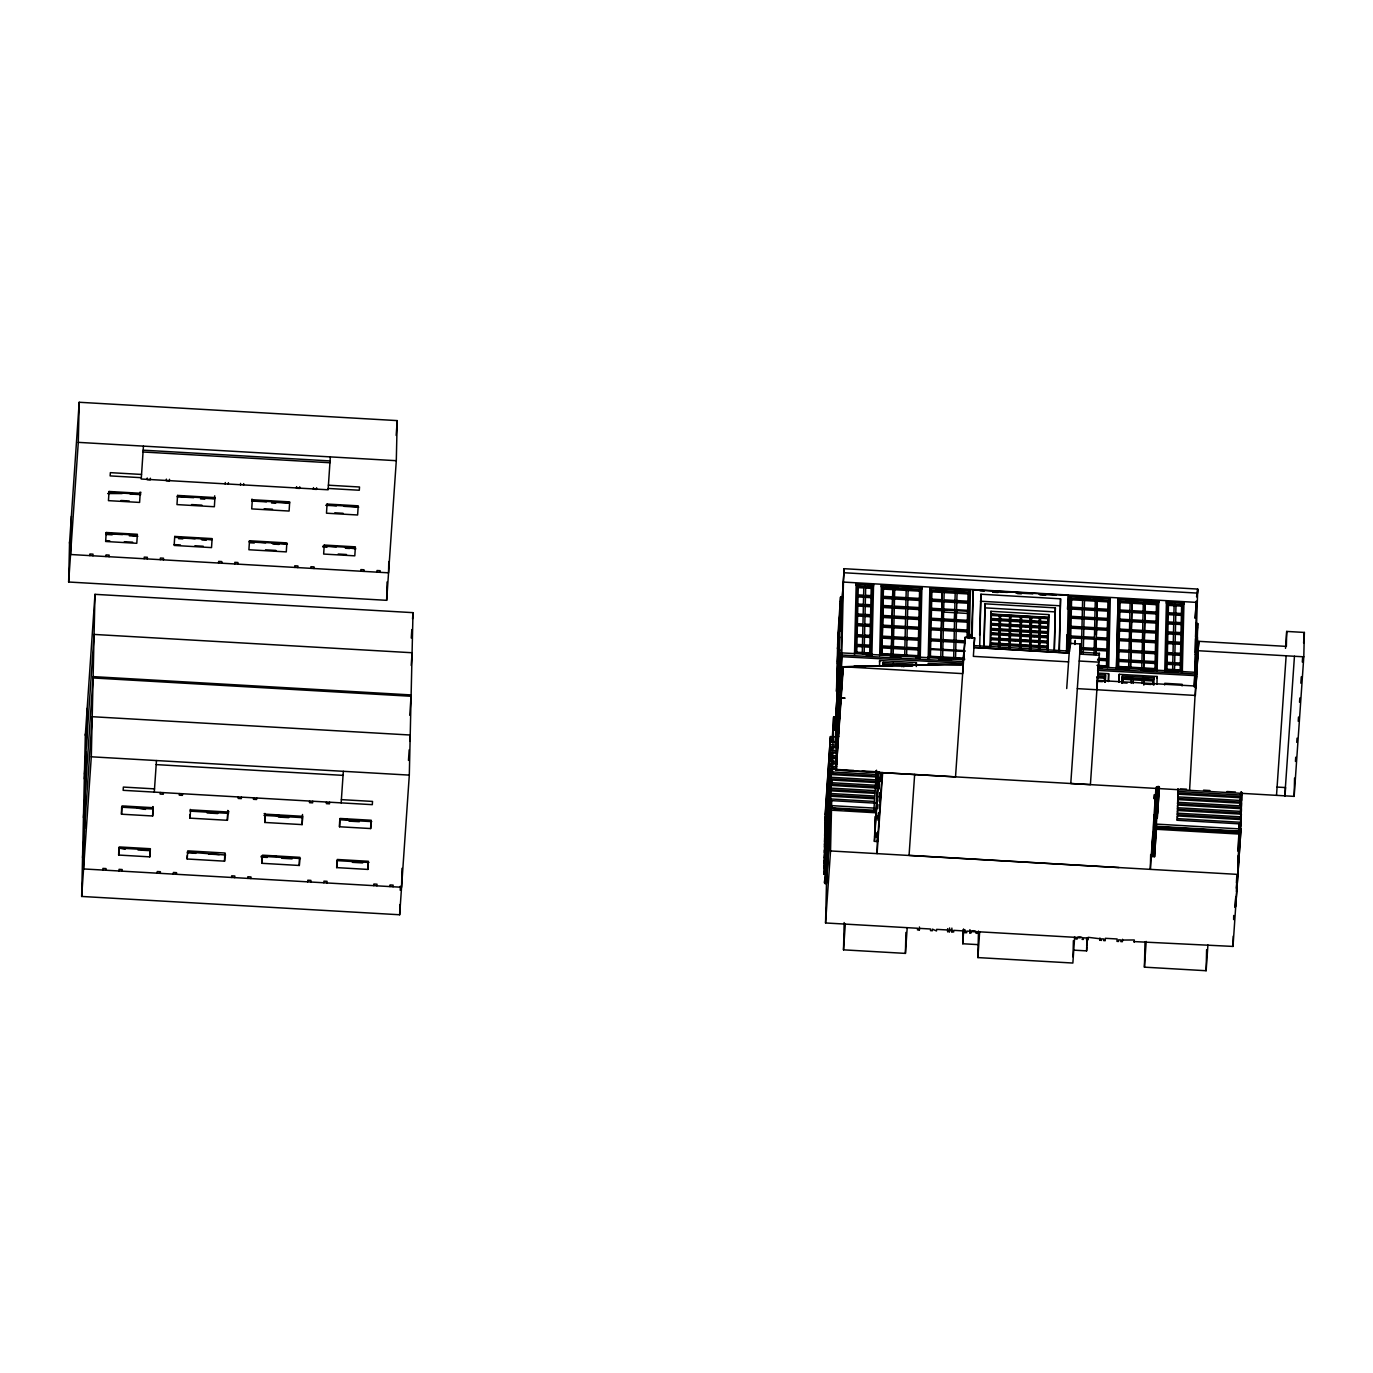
<?xml version="1.0" encoding="UTF-8"?>
<svg xmlns="http://www.w3.org/2000/svg" width="1373" height="1373" viewBox="0 0 1373 1373"><rect width="100%" height="100%" fill="white"/><g stroke="black" fill="none" stroke-linecap="round" stroke-linejoin="round"><path stroke-width="1.5" d="M139.857 493.199L140.818 493.216M152.884 807.633L152.935 806.569L152.643 815.991L121.493 814.206L121.648 807.204L152.798 809.006M190.298 809.384L190.178 811.151L228.484 813.365L228.605 811.374M264.766 822.461L265.332 814.155L302.712 816.317L302.129 824.607L264.766 822.461L265.04 813.485M84.474 828.846L85.315 790.573M85.349 790.093L86.207 751.82L84.337 778.834M86.345 746.569L87.186 708.296M388.782 561.557L388.542 572.816L70.555 554.503L71.396 516.231M1194.991 673.92L1197.719 589.068L844.172 568.697L840.997 617.713M69.525 543.262L79.205 402.272L397.209 420.601L396.299 460.693L386.654 600.327L68.65 582.015L69.56 541.923M68.65 582.015L78.295 442.363L79.205 402.272M85.315 735.31L94.994 594.337L412.998 612.65L409.308 775.11L399.663 914.761L81.659 896.449L85.349 733.989M84.405 830.665L83.564 868.937L401.568 887.25L401.963 868.354M81.659 896.449L91.305 756.798L94.994 594.337M118.662 855.053L118.833 848.068L149.983 849.853L149.811 856.855L118.662 855.053L119.228 846.935L150.378 848.72L149.811 856.855M187.191 859L187.758 850.865L225.121 853.028L224.571 861.163L187.191 859L187.277 855.516M190.006 818.154L190.59 809.864L227.952 812.009L227.386 820.299L190.006 818.154L190.092 814.652M224.571 861.163L224.726 854.16M227.386 820.299L227.746 810.43M261.934 863.308L262.5 855.173L299.88 857.336L299.314 865.471L261.934 863.308L262.106 856.323M299.314 865.471L299.468 858.468M302.129 824.607L302.506 814.498M336.694 867.616L337.26 859.481L368.393 861.283L367.844 869.418L336.694 867.616L336.814 862.364M339.509 826.769L340.092 818.462L371.225 820.265L370.659 828.554L339.509 826.769L339.629 821.517M367.844 869.418L367.998 862.416M370.659 828.554L370.813 821.552M386.654 600.327L387.066 581.963M399.663 914.761L399.903 904.55M400.229 890.27L400.315 886.203M825.671 874.206L823.8 874.103L823.851 871.392M823.989 865.968L823.92 868.68L829.172 790.728L874.515 793.337M824.109 860.562L824.04 863.274L829.429 779.898L876.884 782.627M824.16 857.85L829.549 774.475L877.141 776.998M824.281 852.444L829.67 769.069L853.749 770.459M836.861 764.057L829.79 763.645L824.469 844.309L824.418 847.021L826.271 847.124M824.71 833.48L824.658 836.191L826.529 836.294M826.649 830.888L824.778 830.785L824.847 828.073M826.769 825.482L824.898 825.362L824.967 822.667M825.087 817.244L825.019 819.956L830.408 736.58L837.461 736.992M825.156 814.532L830.408 736.58M826.512 881.432L826.409 883.045L824.538 882.942L824.589 880.78L826.46 880.882L829.927 830.562M1099.945 938.772L1088.188 937.313L1088.068 939.716L1086.506 939.613L1086.627 937.999L1083.451 937.81L1083.348 939.441L1082.096 939.372C1084.516 936.266 1075.145 935.717 1077.153 939.081L1075.917 939.012L1076.02 937.381L977.37 931.701L977.25 933.331L976.014 933.262C978.434 930.156 969.081 929.624 971.089 932.971L969.836 932.902L969.956 931.272L966.781 931.1L966.678 932.713L964.807 932.61L964.927 930.997L953.772 930.345L953.669 931.975L951.798 931.855L951.901 930.242L949.635 930.105L949.515 931.735L947.645 931.615L947.765 930.002L936.626 929.367L936.506 930.98L932.473 929.126L932.37 930.74L930.499 930.637L930.602 929.006L919.464 928.371L919.344 929.984L917.473 929.881L917.593 928.268L825.568 922.965L830.545 850.951L831.472 810.207L826.392 883.852L825.156 882.976M825.568 922.965L826.683 874.292M874.464 798.76L829.052 796.134L829 798.846L874.395 801.454M829.172 790.728L829.12 793.422L874.515 796.048M836.981 758.634L829.91 758.239L829.858 760.951L836.912 761.346M837.101 753.228L830.03 752.816L829.979 755.528L837.032 755.939M837.221 747.804L830.167 747.41L830.099 750.121L837.152 750.516M830.322 808.268L876.197 811.7L830.322 808.268L825.139 883.766M831.283 780.001L829.944 801.266M831.66 763.766L830.081 786.557M831.781 758.342L831.609 762.667L836.809 762.976M831.901 752.936L831.729 757.261L836.929 757.553M832.021 747.513L831.849 751.838L837.049 752.147M831.695 800.631L831.54 807.255L831.643 805.642M832.227 780.053L832.055 784.378M832.484 769.223L832.313 773.548M832.604 763.817L832.433 768.142M832.725 758.394L832.553 762.719M832.845 752.988L832.673 757.312M832.862 749.195L832.913 746.483M832.982 743.771L833.583 717.427L837.856 717.667M837.719 720.859L835.848 720.756L838.56 681.386L840.43 681.489L837.204 743.462L835.333 743.359L835.985 719.606L836.929 719.658L836.569 737.816M838.371 691.408L836.5 691.306L837.856 636.935L839.727 637.038M1285.523 648.365L1286.707 631.426L1304.35 632.438L1303.801 656.809L1294.155 796.374L835.848 769.978L836.483 742.106M837.461 698.651L837.616 692.267M837.942 677.387L838.234 664.635M836.414 760.591L836.208 769.996L955.522 776.878L965.168 637.295L974.624 637.844L973.354 656.363L1068.572 661.855M837.204 743.462L837.53 729.08M837.89 705.121L838.56 681.386M839.178 651.506L840.533 597.135L842.404 597.238L841.203 650.459L838.731 687.307M837.753 728.033L837.513 737.507L836.569 737.455L837.221 728.531M838.68 708.537L838.491 716.74L839.126 707.627M839.143 691.529L839.281 685.693L838.337 685.625M840.036 652.793L834.801 729.955L840.036 652.793L964.601 659.641M839.109 708.571L838.92 716.757L840.173 716.826M839.212 706.941L839.023 715.144L840.276 715.213M841.271 623.994L841.1 631.048L841.7 622.553L839.847 622.45M841.34 618.742L841.563 610.607M840.036 691.1L840.122 687.444L839.178 687.392M841.683 622.793L841.752 619.566M841.769 618.948L841.838 615.722M841.975 609.406L842.061 606.179M842.061 605.562L842.147 602.335M840.791 698.222L845.082 698.136L840.808 698.239L841.855 655.058L962.439 661.529M907.21 927.667L905.425 953.394L843.52 949.841L844.155 922.57M871.872 655.35L873.554 584.709L856.203 583.714L854.521 654.355L854.624 652.724L871.992 653.737L871.872 655.35L866.088 655.024M857.421 584.4L855.894 652.175L870.757 653.033L870.636 654.664L872.284 585.258L857.421 584.4L857.318 586.014L872.181 586.872L872.284 585.258M856.718 653.394L856.906 645.361L862.467 645.688M858.056 594.887L863.617 595.196L863.806 586.855L858.245 586.546L856.924 644.435L862.484 644.744L862.398 646.769L856.838 646.443L856.906 645.361M862.278 653.72L862.69 635.922L857.13 635.613L857.044 636.694L862.622 637.003L862.69 635.922M862.931 624.938L862.862 626.019L857.301 625.693L857.37 624.612L862.931 624.938L862.707 634.995L857.147 634.686M863.154 615.241L863.085 616.323L857.524 615.996L857.593 614.915L863.154 615.241L862.965 624.011L857.404 623.685M863.6 596.139L863.514 597.221L857.953 596.895L858.022 595.813L863.6 596.139L863.188 614.315L857.61 613.988M864.149 653.823L864.338 645.791L869.898 646.099M864.286 645.945L865.677 586.975L871.237 587.284L870.842 604.772L865.282 604.446M869.641 655.213L870.808 605.699L865.247 605.39L865.179 606.471L870.739 606.78L870.808 605.699M882.255 772.759L877.519 841.563L874.395 841.374L878.102 771.901M875.631 788.531L876.317 770.665M876.025 771.06L875.94 774.853L877.175 774.921M874.618 837.135L875.082 816.626L877.158 816.746M876.043 775.779L875.802 786.214L876.678 773.548M879.527 666.386L879.647 660.516L916.392 662.627L916.306 666.54M920.236 658.062L921.901 587.49L881.363 585.155L879.681 655.728L879.801 654.114L920.339 656.448L920.236 658.062L915.963 657.821M876.781 833.154L876.695 837.255L876.969 833.205M919.103 655.762L881.054 653.565L882.479 587.472L882.599 585.842L920.648 588.039L919 657.375L920.648 588.039M881.054 653.565L882.599 585.842M877.553 832.192L877.072 853.628L882.667 772.57M878.497 788.514L878.634 782.37L879.527 782.421M877.519 841.563L877.69 833.686M878.72 789.492L878.995 777.187M881.861 653.857L882.067 646.803L891.523 647.352L891.386 653.325M882.067 645.19L882.29 637.055L891.746 637.604L891.317 654.406M882.238 637.209L882.547 626.071L892.004 626.62L891.472 647.507M882.496 626.225L882.77 616.374L892.21 616.906L891.695 637.759L886.014 637.432M882.702 616.511L883.199 597.255L892.656 597.804L892.467 606.025L883.011 605.476M891.935 626.757L892.244 615.979L882.788 615.447L883.199 597.255M883.148 597.409L883.405 587.987L892.862 588.536L892.381 607.106M878.171 820.196L878.291 816.111M881.895 654.767L882.067 646.803M882.29 637.055L882.101 645.876L891.54 646.426M882.547 626.071L882.307 636.128L891.764 636.677M882.77 616.374L882.564 625.144L892.021 625.676M883.405 587.987L883.217 596.328L892.673 596.877M878.771 812.833L878.583 820.659L878.686 816.437M879.424 797.747L879.509 793.645M879.149 816.231L879.235 812.627M879.647 796.494L879.527 801.901L880.042 796.752M879.956 800.974L880.162 792.667M883.079 665.956L883.148 662.472L912.805 664.189L912.702 665.802L883.045 664.103L883.148 662.472M881.037 779.915L881.174 774.132M881.037 781.117L881.209 773.909M881.397 781.22L881.517 775.814M881.775 778.165L881.929 773.48M892.158 617.061L892.45 606.952L882.993 606.403M892.862 588.536L892.587 597.959L886.924 597.633M892.244 615.979L892.45 606.952M893.136 656.5L894.304 607.055L905.802 607.724M894.51 597.907L894.441 598.988L905.94 599.658L906.008 598.577L894.51 597.907L894.338 606.128L905.837 606.797L905.734 608.805L894.235 608.136L894.304 607.055M893.394 647.455L904.893 648.125L904.824 649.206L893.325 648.537L893.411 646.529L904.91 647.198L906.231 589.309L894.733 588.639L894.544 596.98L906.043 597.65M904.704 656.088L904.893 648.125M906.575 656.191L906.764 648.228L918.262 648.897M907.622 607.982L907.69 606.9L919.189 607.553L919.584 590.081L908.102 589.412L906.781 647.301L918.28 647.97L918.177 649.978L906.678 649.309L906.764 648.228M905.425 953.394L905.905 932.439M918.005 657.942L919.172 608.496L907.673 607.827L907.604 608.908L919.103 609.578L919.172 608.496M919.344 929.984L919.412 926.981M969.321 638.256L970.419 590.287L929.864 587.953L928.199 658.405L928.302 656.775L964.584 658.868M929.452 657.856L931.1 588.639L969.149 590.836L968.085 638.067M930.396 657.444L931.907 590.785L942.29 591.385L941.809 609.955M941.861 609.801L940.9 650.218L941.861 609.801L931.495 609.2M942.015 600.808L942.29 591.385M940.78 657.907L940.951 650.064L930.585 649.48M946.323 658.354L942.633 658.148L943.508 619.875L954.544 620.51L953.669 658.783M943.423 619.292L943.938 600.756L954.973 601.391L954.904 602.472L943.869 601.837L943.938 600.756M943.526 618.931L954.561 619.566L955.196 592.123L944.161 591.488L943.955 599.829L955.007 600.464M954.458 619.927L954.784 609.612L943.749 608.977L943.577 612.066L954.63 612.701M947.645 931.615L947.713 928.611M955.539 658.886L956.415 620.613L967.45 621.248L967.021 637.93M956.329 620.03L957.067 592.226L968.102 592.861L967.364 620.665M949.515 931.735L949.601 927.959M951.798 931.855L951.884 928.097M963.4 659.091L963.434 657.65M963.966 652.089L964 651.059M977.696 944.607L962.748 943.749L963.348 929.521M969.904 637.57L969.973 634.429L969.561 638.462M964.807 932.61L964.876 929.607M971.483 637.913L973.217 589.892L1068.434 595.384L1067.13 652.226M972.118 638.325L973.217 589.892M973.955 647.541L974.006 645.619L1069.224 651.094L1069.172 652.964L973.955 647.49L1069.172 653.153M969.836 932.902L969.922 929.641M979.653 635.03L980.906 594.217L1060.557 598.817L1059.355 651.866M979.704 647.061L980.906 594.217M983.857 647.953L985.042 603.811L1055.339 607.861L1054.344 652.192M984.046 648.142L985.042 603.811M1074.647 937.313L1072.862 963.039L977.885 957.582L978.486 931.048M989.967 647.85L990.928 611.294L1048.766 614.623L1047.959 650.596M990.62 646.666L990.688 643.525L998.669 643.988M991.066 624.492L991.152 623.411L999.115 623.874L999.321 614.812L991.357 614.349L990.705 642.907L998.669 643.371L998.583 645.07L990.62 644.606L990.688 643.525M998.6 647.129L999.098 624.492L991.134 624.029L991.066 625.11L999.029 625.573L999.098 624.492M999.836 647.198L1000.351 624.561L1009.412 625.093L1009.327 626.174L1000.282 625.642L1000.351 624.561M1000.231 629.555L1009.292 630.07L1009.224 631.151L1000.162 630.636L1000.248 628.937L1009.309 629.452L1009.636 615.396L1000.574 614.881L1000.368 623.943L1009.43 624.475L1009.344 625.556M1008.863 649.275L1009.086 639.612L1000.025 639.08M1009.292 630.07L1009.086 638.994L1000.042 638.462L999.939 640.161L1009.001 640.693L1009.086 639.612M1010.099 649.36L1010.322 639.681L1019.813 640.23L1019.744 641.311L1010.253 640.762L1010.322 639.681M1020.156 625.093L1010.665 624.543L1010.579 626.242L1020.07 626.792L1020.156 625.093L1020.362 616.014L1010.871 615.464L1010.339 639.063L1019.83 639.612L1019.761 640.693M1019.555 649.412L1019.71 645.207L1010.219 644.658M1020.808 649.48L1021.392 625.779L1030.196 626.294L1030.093 630.653L1021.289 630.138L1021.203 631.837L1030.007 632.352L1030.093 631.271L1021.289 630.756M1030.419 616.597L1030.248 621.797L1030.419 616.597L1021.615 616.099L1021.409 625.161L1030.213 625.659L1030.059 630.276M1029.613 649.995L1029.75 645.791L1020.946 645.276M1021.186 635.167L1029.99 635.665L1029.699 646.237L1029.87 640.813L1021.066 640.299M1029.836 639.767L1029.99 635.665M1021.512 620.819L1030.316 621.334L1030.145 626.74L1024.859 626.448M1029.647 650.476L1029.75 645.791M1030.093 631.271L1030.007 635.047L1021.203 634.549L1021.1 636.248L1029.904 636.746M1030.213 625.659L1030.316 621.334M1030.9 650.545L1031.123 640.882L1038.777 641.328M1039.001 631.786L1031.329 631.34L1031.123 640.264L1038.795 640.693L1038.709 642.392L1031.037 641.963L1031.123 640.882M1038.692 645.67L1031.02 645.241L1030.934 646.94L1038.589 647.37L1039.327 617.112L1031.672 616.666L1031.346 630.722L1039.018 631.168L1038.932 632.867L1031.26 632.421L1031.329 631.34M1038.52 650.51L1038.675 646.288L1031.003 645.859M1039.773 650.579L1039.91 646.374L1047.29 646.786M1040.356 626.877L1047.736 627.289L1047.65 628.371L1040.288 627.959L1040.374 626.242L1047.736 626.672L1047.942 617.61L1040.58 617.181L1039.927 645.756L1047.307 646.168L1047.221 647.867L1039.842 647.455L1039.91 646.374M1047.221 649.927L1047.736 627.289M1047.856 649.069L1048.766 614.623M1054.155 652.003L1055.339 607.861M1059.012 652.484L1060.557 598.817M1066.512 651.677L1066.907 634.652M1068.314 651.523L1069.567 596.002L1110.294 598.336L1108.732 666.694L1098.554 666.094M1069.55 651.609L1070.803 596.689L1109.024 598.885L1107.393 667.621M1070.562 644.95L1071.609 598.834L1082.628 599.469L1081.375 653.016M1075.128 643.628L1075.196 640.487L1074.853 644.521M1073 956.93L1073.377 940.608M1083.246 653.119L1084.498 599.572L1095.294 600.19L1094.058 654.561M1073.789 950.15L1086.609 950.888L1086.678 947.301M1086.781 942.702L1086.712 945.963L1087.279 937.913M1095.911 653.857L1096.306 638.376L1107.101 638.994L1107.033 639.955L1096.238 639.337M1096.341 634.892L1096.529 628.68L1107.325 629.297M1096.478 628.697L1096.958 609.578L1107.754 610.196M1096.461 629.641L1107.256 630.258L1107.342 628.371L1096.546 627.753L1096.958 609.578M1096.907 609.595L1097.164 600.293L1107.977 600.928L1106.466 667.089M1095.929 654.664L1096.049 649.378L1106.861 649.995M1096.306 638.376L1096.083 648.434L1106.878 649.069L1106.792 650.939L1095.997 650.321M1096.529 628.68L1096.323 637.45L1107.119 638.067L1107.067 639.029M1097.164 600.293L1096.976 608.651L1107.788 609.269L1107.702 611.139L1096.89 610.522M1096.958 689.761L1097.164 680.373L1195.608 686.054L1189.602 789.938M1097.988 672.135L1098.074 668.291L1097.731 673.474M1098.434 667.141L1098.52 663.296M1098.949 658.319L1098.863 662.146L1079.229 661.031M1099.378 653.325L1099.344 655.247L1079.71 654.114L1079.744 652.192L1099.378 653.325L1090.402 784.635L1070.768 783.502L1080.414 643.937L1069.842 643.336L1069.138 651.609M1104.338 681.78L1104.441 677.112L1096.907 676.666M1105.505 675.07L1105.265 682.295L1105.505 675.07L1097.988 674.641M1122.513 939.286L1122.376 941.689L1120.814 941.603L1120.934 939.973L1118.652 939.836L1118.549 941.466L1116.987 941.38L1117.124 938.978L1105.351 938.308L1105.214 940.694L1103.669 940.608L1103.772 938.978L1101.506 938.857L1101.386 940.471L1099.859 939.613M1108.406 681.197L1108.646 673.697L1098.177 673.096M1108.474 681.54L1108.646 673.697M1128.623 669.337L1116.421 668.634L1118.085 598.782L1158.795 601.134L1157.13 670.968L1157.25 669.355L1116.524 667.003L1118.085 598.782M1119.304 599.486L1117.794 666.454L1156.015 668.651L1157.525 601.683L1119.304 599.486L1119.201 601.099L1157.422 603.296L1155.894 670.281M1118.6 666.815L1119.699 620.047L1129.722 620.613L1129.653 621.574L1119.63 620.991L1120.128 601.614L1130.151 602.198L1128.64 668.239M1118.995 681.797L1119.252 674.315L1157.147 676.494L1156.976 684.32M1119.064 682.141L1119.252 674.315M1122.325 676.048L1122.084 683.256L1122.325 676.048L1154.006 677.867L1153.766 685.093L1153.869 683.462M1122.994 682.381L1123.131 678.176L1131.335 678.657L1131.215 683.325M1123.131 678.176L1123.028 682.844L1127.13 683.085M1130.494 667.501L1131.146 640.384L1142.439 641.037L1142.387 641.98L1131.077 641.345L1131.369 630.688M1130.666 659.383L1131.077 641.345M1131.112 640.402L1132.021 602.301L1143.314 602.953L1141.787 668.153M1142.885 621.368L1131.592 620.716L1131.318 630.705L1142.662 631.34M1131.764 611.603L1132.021 602.301M1130.511 668.359L1130.683 661.134L1141.976 661.769L1141.907 662.73L1130.614 662.078M1133.085 683.428L1133.206 678.76L1142.13 679.275L1141.993 683.462M1157.593 824.178L1240.969 828.983L1233.005 946.426L1134.167 941.586M1143.606 670.058L1145.185 603.073L1156.478 603.708L1154.968 669.767M1144.464 632.404L1155.757 633.056L1155.843 631.168L1144.55 630.516L1144.962 612.341L1156.272 612.993M1145.185 603.073L1144.996 611.414L1156.289 612.066L1156.203 613.937L1144.893 613.285M1143.829 685.127L1144.001 679.378L1152.942 679.892L1152.839 684.561M1144.001 679.378L1143.898 684.046L1151.055 684.458M1207.914 944.984L1206.129 970.728L1144.43 967.158L1144.996 941.998M1150.677 854.504L1150.334 869.366L1155.929 788.308M1153.08 849.784L1152.153 849.733L1152.788 835.162M1155.568 827.559L1154.642 827.507L1155.139 813.039L1157.01 813.142L1154.607 856.701L1152.736 856.598L1152.874 850.162M1153.045 848.428L1152.96 852.341L1154.813 852.444L1156.564 827.147L1154.693 827.044M1153.68 827.679L1153.749 824.04L1154.693 824.092L1153.217 834.218L1154.161 834.269M1153.852 819.784L1153.766 823.422L1154.71 823.474L1153.904 814.755M1154.281 794.675L1154.178 798.846L1154.642 794.641M1154.058 844.584L1153.886 852.393L1154.384 844.876M1155.774 810.945L1154.83 810.894L1155.534 795.808L1156.461 795.859L1156.375 799.309L1155.448 799.258M1159.413 787.038L1157.285 817.862L1155.414 817.759L1155.551 811.512M1155.843 799.12L1155.929 795.001M1154.607 856.701L1155.002 844.635M1155.963 798.983L1156.049 795.207M1156.907 812.61L1157.079 805.076M1156.77 815.562L1157.199 805.282M1157.285 817.862L1157.559 805.385M1164.767 671.346L1166.432 601.58L1183.955 602.575L1182.307 672.358L1182.41 670.728L1164.888 669.732L1164.767 671.346L1178.412 672.135M1181.072 671.654L1182.702 603.125L1167.668 602.266L1166.14 669.183L1181.175 670.041M1166.947 669.681L1167.136 663.228L1172.782 663.554L1172.714 664.635L1167.067 664.309L1167.136 663.228M1167.857 631.855L1173.503 632.181L1174.121 604.738L1168.474 604.412L1167.17 662.301L1172.817 662.627L1172.731 663.708L1168.972 663.485M1173.005 653.805L1172.937 654.887L1167.29 654.561L1167.359 653.479L1173.005 653.805L1172.628 670.711L1166.981 670.384M1173.486 633.107L1173.4 634.189L1167.754 633.863L1167.839 632.781L1173.486 633.107L1173.04 652.879L1167.376 652.553M1174.499 670.813L1175.992 604.841L1181.638 605.167L1180.145 671.14M1177.245 820.265L1177.416 815.922L1241.192 819.595L1241.123 822.307L1177.348 818.634L1177.245 820.265L1241.003 823.937M1177.365 814.807L1177.536 810.482L1241.312 814.155L1241.243 816.866L1177.468 813.194L1177.365 814.807L1241.141 818.48M1177.485 809.366L1177.656 805.024L1241.432 808.697L1241.381 811.426L1177.605 807.753L1177.485 809.366L1241.261 813.039M1241.381 807.599L1177.605 803.926L1177.794 799.584L1241.552 803.256L1240.523 823.611M1241.518 802.158L1177.742 798.485L1177.914 794.143L1241.69 797.816L1240.574 817.57M1241.638 796.718L1177.862 793.045L1178.034 788.703L1177.931 790.316M1194.75 673.388L1194.836 669.526L1196.707 669.629L1196.741 674.074L1097.714 668.771M1195.008 661.906L1194.888 667.673L1196.758 667.776L1197.05 654.32L1195.197 654.217M1194.699 686.637L1194.922 672.289L1097.731 666.952M1194.87 673.971L1196.432 602.387L843.434 582.066L841.786 654.526L841.906 652.913M1196.947 653.702L1197.41 638.771L1195.54 638.651L1195.231 652.432L1197.102 652.553M1196.604 649.309L1197.445 637.089L1195.574 636.986L1195.883 623.445L1197.754 623.548L1197.29 638.239L1196.364 638.188M1077.324 688.628L1195.385 695.442L1198.698 641.328L1286.364 646.391L1286.707 631.426M1206.129 970.728L1206.61 949.756M1233.005 946.426L1233.246 936.111M1233.623 919.601L1233.709 915.465M1235.7 906.626L1240.969 828.983M1238.909 834.046L1237.983 874.412L830.545 850.951M1238.995 830.493L1239.15 823.817L1238.703 830.202M1237.811 870.379L1240.265 831.66L1155.225 826.752M1240.557 814.24L1241.81 792.375L1240.523 810.911M1294.155 796.374L1294.567 778.096M837.616 647.593L837.599 648.897L840.104 610.487L841.975 610.59M252.014 499.051L251.911 501.025L266.448 501.866M830.236 809.349L826.048 883.028M1194.15 686.157L1194.905 672.289L1196.775 672.392M1196.003 686.654L1196.621 676.168M227.729 810.688L228.605 811.615M1194.287 686.929L1194.75 676.391M832.004 742.656L833.634 716.775L837.89 717.015M1195.248 618.159L1196.295 601.099L1195.162 618.193M842.25 598.508L844.172 568.697L844.069 572.747L1197.616 593.119L1197.719 589.068L1196.552 596.843M1195.746 687.942L1198.698 641.328L1195.608 686.054M89.794 555.619L89.914 553.971L93.021 554.16L92.918 555.79M84.44 774.08L94.085 634.429L412.089 652.741L411.214 665.442M83.461 817.587L93.124 676.614L411.128 694.927L409.789 715.299M82.552 857.679L92.214 716.706L410.218 735.018L409.772 741.369M105.927 556.546L106.047 554.898L109.154 555.087L109.051 556.717M102.803 870.036L102.924 868.405L106.03 868.577L105.927 870.225M139.771 494.572L139.943 492.221L140.87 492.272M143.444 446.122L141.247 479.023L328.113 489.783L330.327 456.883M137.832 536.294L130.727 535.075M118.833 848.068L125.183 849.252M121.493 814.206L122.06 805.917L153.21 807.702L152.643 815.991M118.953 870.98L119.056 869.332L122.18 869.521L122.06 871.151M147.254 478.027L147.151 479.658L150.258 479.829L150.378 478.216M144.148 558.742L144.251 557.112L147.374 557.284L147.254 558.931M145.487 809.401L137.369 808.113M160.281 559.669L160.384 558.039L163.507 558.21L163.404 559.858M166.39 479.126L166.287 480.756L169.394 480.928L169.514 479.314M154.291 792.118L156.471 760.556M160.281 792.461L160.16 794.075L163.284 794.263L163.387 792.633M157.157 873.177L157.277 871.529L160.384 871.718L160.281 873.348M173.29 874.103L173.41 872.473L176.533 872.644L176.413 874.275M179.4 793.56L179.297 795.173L182.403 795.362L182.523 793.731M214.703 495.807L214.531 498.88L202.071 498.159M218.582 563.033L218.685 561.385L221.808 561.574L221.688 563.205M225.189 484.017L225.292 482.524M228.296 484.188L228.399 482.695M234.714 563.96L234.834 562.329L237.941 562.501L237.821 564.149M240.464 484.892L240.567 483.399M243.587 485.064L243.69 483.588M225.601 855.036L187.346 852.015M231.591 877.467L231.711 875.82L234.817 876.008L234.714 877.639M238.301 796.958L238.198 798.434L241.322 798.623L241.425 797.129M247.724 878.394L247.844 876.746L250.95 876.935L250.847 878.566M253.593 797.833L253.49 799.326L256.597 799.498L256.7 798.005M296.602 486.626L296.499 488.256L299.606 488.428L299.726 486.814M294.68 567.409L294.783 565.779L297.907 565.951L297.787 567.598M313.49 487.604L313.37 489.217L316.494 489.406L316.597 487.775M310.813 568.336L310.933 566.706L314.039 566.877L313.936 568.525M309.629 801.06L309.509 802.673L312.632 802.862L312.735 801.231M307.689 881.844L307.809 880.213L310.916 880.385L310.813 882.015M326.499 802.038L326.379 803.651L329.503 803.84L329.606 802.21M323.839 882.77L323.942 881.14L327.066 881.312L326.946 882.959M355.864 548.857L344.606 547.381M341.156 802.879L343.336 771.317M360.756 571.219L360.876 569.589L363.982 569.761L363.879 571.391M376.906 572.146L377.009 570.516L380.132 570.687L380.012 572.335M396.179 435.413L397.209 420.601M373.782 885.654L373.885 884.006L377.009 884.195L376.889 885.825M389.915 886.58L390.035 884.933L393.141 885.122L393.038 886.752M411.248 638.05L411.831 629.589M412.552 619L412.998 612.65M408.468 760.419L409.188 749.83M824.898 825.362L830.167 747.41M837.719 638.085L840.533 597.135M824.778 830.785L830.03 752.816M837.684 644.606L840.139 609.063L842.009 609.166L840.928 626.792M829.91 758.239L824.589 838.903L824.538 841.615L826.409 841.718M837.29 662.284L839.813 623.874L841.683 623.994M829.927 776.071L830.219 771.849M839.504 637.261L836.981 675.67L838.852 675.773M830.047 779.967L830.631 771.489M840.962 621.883L842.181 601.494L840.31 601.391M823.8 874.103L829.052 796.134M829.91 785.373L830.785 772.673M833.102 738.365L833.222 736.735M836.5 691.306L839.332 650.339L841.203 650.459M840.894 629.315L841.906 613.456L840.053 613.336L840.07 612.049L841.941 612.152M830.047 792.564L831.283 772.913M829.927 797.97L831.163 778.319M841.323 631.031L841.632 626.122L839.761 626.019M824.538 882.942L830.905 789.149M830.219 806.346L830.871 795.156L874.344 797.662M830.305 806.929L830.751 800.579L876.352 803.205M836.878 713.617L835.779 729.99L836.775 729.235M837.307 707.284L838.285 693.708M835.333 743.359L838.251 700.556M838.834 692.061L839.281 685.693M839.607 686.191L840.911 667.192M830.957 815.734L831.249 811.494M839.538 689.143L841.718 657.478L840.808 656.637L962.336 663.142M837.65 722.164L838.68 707.301M839.71 691.855L840.43 681.489M835.848 769.978L842.971 666.746L962.868 664.223L965.168 637.295M856.083 585.327L856.203 583.714M857.112 595.298L857.215 593.668M856.906 604.446L857.009 602.816M858.245 586.546L858.159 587.627L863.72 587.936L863.806 586.855M856.666 614.4L856.786 612.787M856.46 624.097L856.563 622.484M856.203 635.098L856.323 633.468M855.98 644.847L856.1 643.216M864.75 586.443L864.853 584.829M865.677 586.975L865.591 588.056L871.151 588.365L871.237 587.284M865.024 615.344L864.956 616.426L870.516 616.752L870.619 614.744L865.041 614.418L864.973 615.499L870.585 615.67M843.52 949.841L845.305 924.098M864.338 645.791L864.269 646.872L869.83 647.181L869.916 645.173L864.355 644.864M871.975 596.157L872.078 594.526M871.769 605.287L871.872 603.674M871.529 615.258L871.649 613.628M873.434 586.322L873.554 584.709M871.323 624.955L871.426 623.342M871.066 635.939L871.186 634.326M870.842 645.705L870.963 644.074M881.243 586.786L881.363 585.155M882.273 596.74L882.393 595.127M882.067 605.888L882.17 604.274M881.844 615.842L881.947 614.229M881.62 625.556L881.723 623.926M879.544 662.129L879.647 660.516M881.363 636.54L881.483 634.927M881.14 646.288L881.26 644.675M876.558 770.219L873.88 810.224L873.932 808.079L829.79 805.522L829.738 807.684L876.266 810.362M875.734 788.377L876.592 775.865M876.695 804.063L876.128 812.782L830.219 810.139M877.416 793.543L877.999 785.133M874.395 841.374L879.132 771.677M877.725 808.663L877.999 804.629M879.115 788.48L879.389 784.429M893.806 588.125L893.909 586.494M878.051 817.948L878.36 813.022M879.338 800.665L879.887 792.787M880.78 778.337L881.088 773.686M881.106 781.254L881.466 776.26M878.909 819.938L879.183 815.991L878.136 815.94M882.084 773.754L881.809 777.942L880.762 777.873M894.733 588.639L894.647 589.721L906.146 590.39L906.231 589.309M892.261 655.831L892.381 654.217M893.239 664.686L893.342 663.073M907.175 588.897L907.278 587.266M901.941 666.746L902.027 665.665L894.166 665.201M902.971 665.253L903.074 663.622M908.102 589.412L908.016 590.493L919.515 591.145L919.584 590.081M903.812 666.849L903.897 665.768L911.758 666.214M920.322 598.937L920.442 597.306M916.272 664.257L916.392 662.627M920.116 608.085L920.236 606.454M921.798 589.12L921.901 587.49M919.893 618.039L919.996 616.426M919.67 627.736L919.79 626.122M919.429 638.737L919.532 637.106M919.206 648.485L919.309 646.855M914.658 774.406L909.063 855.362L1119.012 867.564M929.761 589.566L929.864 587.953M931.1 588.639L930.98 590.27L969.046 592.449L969.149 590.836M930.774 599.538L930.894 597.924M930.568 608.685L930.688 607.055M931.907 590.785L931.838 591.866L942.204 592.467M930.345 618.639L930.448 617.026M930.122 628.336L930.242 626.723M928.045 664.927L928.165 663.313L961.34 665.219M929.881 639.337L929.984 637.707M929.658 649.086L929.761 647.455M943.234 590.974L943.337 589.343M944.161 591.488L944.075 592.57L955.11 593.205L955.196 592.123M943.508 619.875L943.44 620.819L954.475 621.454L954.544 620.51M942.633 658.148L948.159 658.336M956.14 591.712L956.243 590.098M957.067 592.226L956.981 593.308L968.016 593.943L968.102 592.861M953.857 650.939L942.822 650.304L942.839 649.378L953.875 650.013M956.415 620.613L956.346 621.557L967.381 622.192L967.45 621.248M964.927 651.454L955.677 651.077L955.745 650.115L964.944 650.648M962.833 666.094L963.777 653.514M968.823 601.734L968.943 600.104M968.617 610.865L968.737 609.252M968.394 620.836L968.514 619.206M970.299 591.9L970.419 590.287M968.171 630.533L968.291 628.92M962.833 940.162L963.451 929.229M962.748 943.749L963.743 929.384M990.928 611.294L990.74 614.006L1048.577 617.335M991.357 614.349L991.272 615.43L999.252 615.893L999.321 614.812M1000.574 614.881L1000.488 615.962L1009.55 616.477L1009.636 615.396M977.885 957.582L979.653 931.838M1010.871 615.464L1010.803 616.546L1020.293 617.095L1020.362 616.014M1019.71 645.207L1019.624 646.288L1010.133 645.739L1010.219 644.04L1019.727 644.589L1020.156 625.71L1010.648 625.161M1021.615 616.099L1021.546 617.181L1030.351 617.678M1021.392 625.779L1021.323 626.86L1030.128 627.375M1031.672 616.666L1031.586 617.747L1039.258 618.193L1039.327 617.112M1039.052 627.255L1039.121 626.174L1031.466 625.745L1031.363 627.444L1039.035 627.873L1039.121 626.792L1031.449 626.363M1040.58 617.181L1040.511 618.262L1047.874 618.691L1047.942 617.61M1047.565 632.747L1047.633 631.666L1040.253 631.237L1040.168 632.936L1047.548 633.365L1047.616 632.284L1040.253 631.855M1067.473 609.114L1068.434 595.384M1069.464 597.615L1069.567 596.002M1070.803 596.689L1070.7 598.302L1108.921 600.516L1109.024 598.885M1070.477 607.587L1070.597 605.956M1070.271 616.734L1070.391 615.104M1071.609 598.834L1071.558 599.778L1082.559 600.413L1082.628 599.469M1070.048 626.689L1070.168 625.075M1069.824 636.386L1069.945 634.772M1066.718 688.542L1069.842 643.336M1083.572 599.057L1083.692 597.427M1084.498 599.572L1084.43 600.516L1095.242 601.151L1095.294 600.19M1081.443 649.48L1081.529 647.61M1096.238 599.778L1096.358 598.165M1097.13 682.106L1097.49 676.923M1107.977 600.928L1107.908 601.872L1097.096 601.254M1108.697 609.784L1108.818 608.17M1104.441 677.112L1104.373 678.193L1096.838 677.747M1108.492 618.931L1108.612 617.301M1108.268 628.885L1108.389 627.272M1110.173 599.967L1110.294 598.336M1086.609 950.888L1087.45 938.583M1108.045 638.582L1108.165 636.969M1107.805 649.583L1107.908 647.953M1107.582 659.332L1107.685 657.701M1118.978 610.384L1119.098 608.754M1118.772 619.515L1118.892 617.901M1120.128 601.614L1120.059 602.575L1130.082 603.159L1130.151 602.198M1118.549 629.486L1118.669 627.856M1116.421 668.634L1116.524 667.003M1118.326 639.183L1118.446 637.553M1118.085 650.167L1118.188 648.554M1117.862 659.915L1117.965 658.302M1099.824 940.385L1099.962 937.982M1129.928 611.466L1119.905 610.899L1119.836 611.843L1129.876 612.427L1129.928 611.466L1129.962 610.539L1119.939 609.972M1131.095 601.786L1131.198 600.173M1128.812 661.014L1118.789 660.447L1118.72 661.391L1128.743 661.975L1128.812 661.014L1128.829 660.087L1118.806 659.503M1129.567 668.771L1129.687 667.141M1131.335 678.657L1131.249 679.738L1123.063 679.257M1132.279 678.245L1132.382 676.614M1133.206 678.76L1133.12 679.841L1142.061 680.356L1142.13 679.275M1143.314 602.953L1143.246 603.914L1131.953 603.262M1144.258 602.541L1144.361 600.928M1143.074 678.863L1143.194 677.249M1156.478 603.708L1156.409 604.669L1145.116 604.017M1134.149 942.359L1134.27 939.973L1122.496 940.059M1157.422 603.296L1157.525 601.683M1157.216 612.581L1157.319 610.951M1152.942 679.892L1152.874 680.974L1143.932 680.459M1156.993 621.729L1157.113 620.098M1156.77 631.683L1156.89 630.07M1158.675 602.764L1158.795 601.134M1154.006 677.867L1153.886 679.481L1122.222 677.661M1156.547 641.38L1156.667 639.767M1156.306 652.381L1156.409 650.751M1156.083 662.129L1156.203 660.499M1157.044 678.108L1157.147 676.494M1166.329 603.193L1166.432 601.58M1167.668 602.266L1167.548 603.88L1182.582 604.755L1182.702 603.125M1167.342 613.165L1167.462 611.534M1155.053 798.88L1155.345 794.71M1167.136 622.312L1167.239 620.682M1168.474 604.412L1168.406 605.356L1174.052 605.682L1174.121 604.738M1152.462 842.747L1152.994 834.99M1155.191 803.033L1155.946 794.675L1157.851 794.555M1156.512 786.66L1156.032 793.594L1156.958 793.663M1166.913 632.266L1167.016 630.653M1154.453 820.505L1154.83 814.807M1166.69 641.963L1166.793 640.35M1144.43 967.158L1146.198 941.432M1153.32 840.465L1153.732 835.213L1153.543 843.108L1152.616 843.056M1154.573 821.226L1155.191 811.357L1157.061 811.46M1155.997 802.004L1156.255 794.744M1153.406 842.816L1153.646 838.852L1152.702 838.8M1153.938 835.041L1153.698 838.388L1152.771 838.337M1156.117 803.102L1156.701 795.07M1166.432 652.964L1166.552 651.334M1152.736 856.598L1154.847 825.894L1156.718 825.997M1155.414 817.759L1157.473 786.489M1164.664 684.938L1164.785 683.308L1182.153 684.32L1182.05 685.934M1166.226 662.713L1166.329 661.082M1154.779 839.04L1155.637 827.095M1156.564 813.554L1157.13 804.938M1157.593 798.76L1158.4 786.54M1155.362 836.037L1156.203 823.749M1158.177 795.121L1158.709 786.403M1155.328 838.474L1156.358 823.714M1156.735 817.227L1157.01 813.142M1158.16 797.885L1158.846 786.883M1159.258 788.239L1157.508 813.605L1155.637 813.503M1175.065 604.326L1175.185 602.696M1175.992 604.841L1175.923 605.785L1181.569 606.111L1181.638 605.167M1173.555 671.225L1173.658 669.612M1182.376 614.023L1182.479 612.409M1180.729 643.388L1180.797 642.307L1175.151 641.98L1175.048 644.006L1180.694 644.332L1180.78 643.25L1175.082 643.062M1182.17 623.17L1182.273 621.557M1181.947 633.142L1182.05 631.511M1183.852 604.206L1183.955 602.575M1181.724 642.839L1181.827 641.208M1181.466 653.823L1181.587 652.209M1181.243 663.571L1181.364 661.958M1177.742 798.485L1177.845 796.872L1241.621 800.545M1177.794 795.756L1177.914 794.143M1177.862 793.045L1177.983 791.414L1241.741 795.087M1177.605 803.926L1177.725 802.313L1241.501 805.985M1177.674 801.214L1177.794 799.584M1177.553 806.655L1177.656 805.024M1177.296 817.536L1177.416 815.922M1177.433 812.095L1177.536 810.482M1196.518 642.427L1197.754 623.548M1196.604 651.403L1197.41 638.771M1240.523 798.245L1240.969 791.895M1240.54 801.557L1241.055 792.496M1240.574 804.887L1241.449 792.17M1237.742 851.037L1238.978 832.965M1236.438 882.77L1236.798 875.837M1237.76 863.754L1238.343 855.31M1239.064 844.738L1239.647 836.294M1235.7 897.667L1235.099 907.433L1235.82 896.947M1236.318 888.194L1237.142 876.712M1237.725 868.337L1240.265 831.66M1240.557 826.941L1241.312 814.155M1236.352 891.489L1237.262 876.008M1240.574 830.27L1241.192 819.595M1276.512 795.362L1286.141 655.779M1284.819 795.842L1294.447 656.26M1285.008 795.842L1285.574 787.57L1277.079 787.072M1295.443 761.431L1295.734 757.21M1296.764 742.398L1297.056 738.176M1298.223 721.254L1298.515 717.032M1299.527 702.221L1299.819 697.999M1300.849 683.188L1301.278 676.838M1302.308 662.043L1302.599 657.821M1303.612 643.01L1304.35 632.438M973.92 646.237L974.624 637.844M1079.882 650.15L1080.414 643.937M1097.593 670.402L1194.956 675.602M78.295 442.363L396.299 460.693M143.17 450.172L330.052 460.933M143.101 451.992L329.983 462.752M141.488 474.44L110.355 472.655L110.132 475.899L141.265 477.684M328.37 485.201L359.52 487.003L359.297 490.247L328.147 488.445M109.033 492.358L140.166 494.143M177.546 496.288L214.926 498.45M252.306 500.596L289.669 502.758M327.049 504.904L358.199 506.706M122.146 493.559L107.643 493.542M130.126 494.023L140.715 494.623M177.151 496.734L193.765 497.678M272.661 502.226L289.274 503.187M325.727 505.281L336.368 505.899M344.211 506.345L358.731 507.186M200.509 498.88L204.766 499.137M271.562 502.981L275.698 503.222M120.927 500.493L129.234 500.973M191.534 504.56L201.917 505.161M264.2 508.748L272.506 509.229M334.806 512.816L343.113 513.296M106.202 533.359L137.334 535.161M174.714 537.306L212.094 539.469M249.474 541.614L286.837 543.777M324.217 545.922L355.367 547.724M105.807 533.634L122.42 534.595M178.49 537.821L195.103 538.782M201.333 539.143L211.717 539.726M249.079 541.889L265.693 542.85M271.923 543.193L287.386 544.086M322.895 546.145L336.299 546.9M105.755 534.44L112.174 534.818M129.285 535.796L135.704 536.174M178.541 538.645L182.798 538.885M201.951 539.984L206.207 540.224M250.161 542.764L254.297 543.004M272.884 544.068L279.079 544.429M322.844 546.952L326.963 547.192M345.533 548.256L349.669 548.496M980.047 590.836L984.269 591.077M992.713 591.574L1007.473 592.415M1015.9 592.913L1032.771 593.874M1039.104 594.234L1055.974 595.213M105.652 540.636L109.806 540.876M124.342 541.7L132.649 542.181M174.182 544.583L180.412 544.944M194.932 545.768L203.238 546.248M265.538 549.835L275.922 550.436M338.204 554.023L346.511 554.503M992.696 592.192L998.102 592.501M1017.513 593.617L1021.426 593.84M1039.927 594.904L1045.625 595.23M889.79 587.266L898.32 587.764M936.163 589.944L944.693 590.424M1079.641 598.199L1089.819 598.782M1126.1 600.876L1136.278 601.46M882.479 587.472L920.528 589.669M883.337 589.068L892.793 589.618M980.425 601.22L1060.076 605.802M907.896 597.753L919.395 598.422L919.309 600.43L907.81 599.761L907.879 598.679L919.378 599.349M931.718 599.126L942.101 599.726M956.861 600.567L967.914 601.202L967.811 603.228L956.775 602.593L956.844 601.511L967.879 602.146M1071.421 607.175L1082.439 607.81L1082.353 609.681L1071.335 609.046L1071.403 608.102L1082.422 608.737M1095.105 608.531L1084.31 607.913L1084.224 609.801L1095.019 610.419L1095.088 609.458L1084.292 608.84M1131.815 610.642L1143.125 611.294M1168.286 612.753L1173.932 613.079M871.031 596.569L865.453 596.242L865.385 597.324L870.945 597.65L871.048 595.625L865.488 595.316L865.402 596.397L869.109 596.603M1175.734 614.143L1181.432 614.435M911.655 599.057L915.499 599.28M933.726 600.327L939.939 600.688M956.792 601.649L964.155 602.078M1131.73 612.53L1143.04 613.182L1143.091 612.238L1131.798 611.586L1131.609 619.789L1142.92 620.442L1142.834 622.329L1131.524 621.677M883.114 598.336L892.57 598.885M941.998 601.734L931.632 601.134L931.701 600.052L942.067 600.653L941.895 608.874L931.512 608.273L931.426 610.144L941.792 610.745M984.767 607.844L1055.065 611.895M863.411 604.343L857.85 604.034L857.747 606.042L863.308 606.351L863.377 605.27L857.816 604.961M1082.233 616.958L1071.215 616.323L1071.129 618.193L1082.147 618.828L1082.216 617.884L1071.197 617.249M1084.104 617.061L1094.899 617.678L1094.813 619.566L1084.018 618.931L1084.086 617.987L1094.882 618.605M1096.77 617.781L1107.565 618.416M1119.716 619.103L1129.756 619.686M1144.773 620.545L1156.083 621.197M1173.726 622.226L1168.08 621.9L1167.977 623.908L1173.64 624.234L1173.709 623.153L1168.063 622.827M1175.597 622.329L1181.243 622.656M943.732 609.904L954.767 610.539M956.638 610.642L967.673 611.277M1096.752 618.725L1107.548 619.343L1107.479 620.287L1096.684 619.669M1144.756 621.488L1156.049 622.141L1155.997 623.085L1144.687 622.432M894.252 607.209L900.001 607.535M943.68 610.058L947.353 610.264M882.908 607.484L892.364 608.033M1196.604 627.753L1197.531 627.804M991.255 618.468L999.235 618.914L999.149 620.63L991.169 620.167L991.255 619.086L999.218 619.549M1010.785 619.583L1020.276 620.133L1020.19 621.832L1010.7 621.283L1010.768 620.201L1020.259 620.75M1030.334 620.716L1021.529 620.201L1021.426 621.9L1030.231 622.415M1039.241 621.231L1031.569 620.785L1031.483 622.484L1039.155 622.93L1039.224 621.849L1031.552 621.403M1000.471 619.618L1009.515 620.133M1040.477 621.918L1047.839 622.347M991.186 619.549L997.158 619.892M1014.51 620.888L1020.208 621.214M1040.408 622.381L1045.934 622.69M905.596 616.752L894.098 616.099L894.012 618.107L905.511 618.76L905.579 617.678L894.08 617.026M907.467 616.855L918.966 617.524L918.88 619.532L907.381 618.88L907.45 617.799L918.949 618.451M931.289 618.228L941.655 618.828M956.432 619.686L967.467 620.321M1119.493 629.074L1129.516 629.641L1129.43 631.529L1119.407 630.962L1119.476 630.001L1129.498 630.585M1131.386 629.761L1142.679 630.413L1142.593 632.284L1131.301 631.631M941.638 619.755L931.272 619.154L931.203 620.115L941.569 620.716M1070.974 627.204L1081.993 627.839M1083.812 627.976L1094.659 628.577M1155.826 632.095L1144.533 631.443L1144.327 640.213L1155.637 640.865L1155.551 642.753L1144.241 642.101M1175.305 633.245L1181.003 633.537M840.019 614.778L841.889 614.881M882.685 617.455L892.141 617.987M1002.101 625.127L1007.542 625.453M991.014 629.023L998.995 629.486M1010.545 630.138L1020.036 630.688M1010.477 630.602L1016.174 630.928M1033.183 631.906L1038.932 632.249M1196.261 642.959L1197.187 643.01M905.391 626.448L893.892 625.796L893.789 627.804L905.288 628.456L905.356 627.375L893.857 626.723M907.244 626.551L918.743 627.221L918.657 629.229L907.158 628.577L907.227 627.495L918.726 628.148M931.066 627.924L941.449 628.525M954.338 629.28L943.302 628.628L943.217 630.516L954.252 631.151L954.321 630.207L943.285 629.572M956.209 629.383L967.244 630.018L967.158 631.906L956.123 631.254L956.192 630.31L967.227 630.945M1070.768 635.974L1081.787 636.609L1081.701 638.496L1070.683 637.861L1070.751 636.9L1081.77 637.535M1094.453 637.347L1083.657 636.712L1083.572 638.599L1094.367 639.217L1094.435 638.273L1083.64 637.656M1119.27 638.771L1129.31 639.355L1129.207 641.225L1119.184 640.659L1119.252 639.698L1129.275 640.281M1131.163 639.458L1142.473 640.11M1167.634 641.551L1173.28 641.878L1173.194 643.886L1167.531 643.559L1167.616 642.478L1173.263 642.804M864.75 625.196L870.362 625.367M941.415 629.452L931.048 628.868L930.98 629.812L941.346 630.413M1155.603 641.792L1144.31 641.14L1144.087 651.197L1155.38 651.849L1155.294 653.737L1144.001 653.085M839.795 624.595L841.666 624.698M882.461 627.152L891.918 627.701M990.928 633.416L998.892 633.88M1000.145 633.948L1009.189 634.463M1010.442 634.549L1019.933 635.081M1031.226 635.733L1038.898 636.18M1040.15 636.248L1047.513 636.677M1003.697 634.618L1009.138 634.927M1031.174 636.197L1035.002 636.42M839.744 626.74L841.615 626.843M839.71 628.165L841.58 628.268M1029.887 640.178L1021.083 639.681L1020.997 641.38L1029.801 641.895M990.808 638.565L998.772 639.011M1040.03 641.397L1047.393 641.809M1198.475 650.733L1303.801 656.809M1012.158 640.247L1015.969 640.47M1034.882 641.551L1038.726 641.775M905.133 637.45L893.634 636.78L893.548 638.788L905.03 639.458L905.116 638.376L893.617 637.707M907.004 637.553L918.503 638.205L918.4 640.23L906.901 639.561L906.987 638.479L918.486 639.149M930.825 638.926L941.192 639.526M954.098 640.264L943.062 639.629L942.976 641.517L954.012 642.152L954.081 641.191L943.045 640.556M955.968 640.367L965.168 640.899M1094.212 648.331L1083.4 647.713L1083.314 649.601L1094.127 650.218L1094.178 649.257L1083.383 648.64M1119.029 649.755L1129.052 650.339L1128.966 652.226L1118.944 651.643L1119.012 650.699L1129.035 651.265M1130.923 650.442L1142.216 651.094M1029.767 645.156L1020.963 644.658L1020.877 646.357L1029.681 646.872M870.122 636.351L864.561 636.042L868.217 636.403M941.174 640.453L930.791 639.852L930.74 640.796L941.106 641.397M965.15 641.826L955.951 641.294L955.883 642.255L965.082 642.787M1130.906 651.368L1142.199 652.021L1142.13 652.982L1130.837 652.329M1155.362 652.793L1144.069 652.141L1143.863 660.962L1155.156 661.597L1155.071 663.485L1143.778 662.833M1180.523 654.235L1174.876 653.908L1174.807 654.99L1180.454 655.316L1180.557 653.308L1174.893 652.982L1174.825 654.063L1178.583 654.269M908.84 638.737L916.512 639.183M999.904 644.057L1008.966 644.589M1020.894 645.739L1026.18 646.048M1043.549 647.043L1047.221 647.249M882.221 638.136L891.678 638.685M930.602 648.674L940.968 649.275M1099.447 658.405L1106.655 658.817L1106.569 660.688L1097.576 660.173M1130.7 660.19L1141.993 660.842M1097.628 659.229L1106.638 659.744M1155.139 662.541L1143.846 661.889L1143.675 669.114L1147.45 669.32M1174.653 663.657L1180.299 663.983M883.903 647.061L889.584 647.387M906.712 648.382L912.461 648.708M881.998 647.884L891.455 648.434M1096.941 665.39L1107.496 665.991M929.572 656.225L963.932 658.199M1120.625 667.776L1124.641 668.016M893.205 655.419L897.05 655.642M1140.843 670.041L1153.063 670.745M1098.451 667.724L1102.519 667.947M938.857 659.006L951.661 659.744M890.356 656.345L901.031 656.963M839.984 654.955L841.855 655.058M1097.868 676.254L1105.385 676.7M837.255 663.708L839.126 663.811M854.332 665.888L865.9 666.557M1096.804 681.334L1102.45 681.66M837.084 671.397L838.954 671.5M837.049 672.821L838.92 672.924M837.032 673.525L838.903 673.645M836.998 674.967L838.869 675.07M836.946 677.095L838.817 677.215M838.045 703.971L839.916 704.074M837.702 708.828L838.646 708.88M838.028 716.363L838.972 716.414M836.981 719.195L837.925 719.246M93.089 677.953L411.093 696.265M834.921 728.325L835.848 728.394M837.581 736.237L838.817 736.306M830.339 739.292L833.154 739.446M832.107 741.008L833.033 741.06M836.466 742.347L830.287 741.986L830.219 744.698L837.29 745.11M831.987 746.431L837.17 746.723M829.738 766.357L836.792 766.769M831.489 768.091L836.672 768.382M1180.162 788.823L1186.547 789.183M1203.537 790.161L1209.922 790.539M1226.93 791.517L1235.425 791.998M862.244 770.939L877.141 771.798M1239.836 793.886L1241.69 793.989M829.601 771.763L877.072 774.509M831.369 773.497L876.969 776.123M1239.699 799.326L1241.57 799.429M829.481 777.187L876.952 779.915M1155.174 796.374L1156.1 796.426M1155.517 796.941L1157.388 797.061M1156.049 797.284L1156.993 797.335M831.249 778.92L876.832 781.546M1155.517 798.176L1156.461 798.228M1155.517 798.794L1156.444 798.846L1156.358 802.295L1155.431 802.244M1155.431 799.875L1156.375 799.927L1156.289 803.377L1155.362 803.325M1239.579 804.767L1241.449 804.887M829.361 782.593L876.832 785.339M831.111 784.326L876.712 786.952M876.763 788.051L829.292 785.305L829.241 788.016L874.635 790.625M830.991 789.75L874.464 792.255M879.698 793.337L880.728 793.405M1155.723 811.803L1156.65 811.855M879.029 796.46L880.076 796.512M91.305 756.798L409.308 775.11M1154.83 818.977L1155.774 819.046M156.179 764.607L343.061 775.367M1154.727 823.251L1155.671 823.302M1155.259 826.22L1240.917 831.146M1155.603 828.159L1240.231 833.033M1155.534 829.241L1240.145 834.115M1154.109 835.11L1155.053 835.162M1153.148 835.282L1154.075 835.35M1153.371 836.106L1154.315 836.174M1152.788 837.719L1154.212 837.873M1152.702 839.418L1153.629 839.469M1152.685 841.975L1153.629 842.027M154.514 788.874L123.364 787.072L123.141 790.316L372.306 804.664L372.529 801.42L341.379 799.635M1153.045 850.642L1153.972 850.694M876.781 835.556L877.828 835.608M824.641 839.984L826.512 840.104M824.469 844.309L826.34 844.429M264.114 813.657L265.04 813.708M125.561 806.672L129.457 806.895M196.425 810.756L204.714 811.237M267.014 814.824L279.474 815.545M339.68 819.012L347.472 819.458M263.994 815.408L302.3 817.621M339.663 819.767L371.757 821.62M207.134 812.953L217.775 813.554M278.393 817.055L288.708 817.639M348.982 821.123L359.348 821.706M824.401 850.814L826.271 850.934M823.903 872.473L825.774 872.576M270.43 856.031L276.659 856.392M261.162 856.254L300.412 858.52M336.848 860.614L368.925 862.467M138.021 849.99L148.713 850.591M187.294 852.822L195.807 853.32M208.576 854.04L219.217 854.658M261.11 857.078L267.306 857.421M281.757 858.262L292.089 858.863M352.363 862.33L362.678 862.913M970.831 931.563L979.258 932.044M1073.943 937.502L1080.259 937.862M962.868 664.223L962.662 673.628L842.971 666.746L836.208 770.013L843.331 666.78L962.868 664.223M106.219 532.501L105.635 541.494L136.785 543.296L137.369 534.286L106.219 532.501M109.051 491.483L108.45 500.647L139.6 502.432L140.2 493.267L109.051 491.483M174.731 536.448L174.148 545.441L211.528 547.604L212.111 538.594L174.731 536.448M177.563 495.43L176.98 504.595L214.36 506.74L214.943 497.575L177.563 495.43M249.491 540.756L248.908 549.749L286.288 551.895L286.854 542.901L249.491 540.756M252.323 499.738L251.722 508.902L289.102 511.048L289.686 501.883L252.323 499.738M324.234 545.047L323.65 554.057L354.8 555.842L355.384 546.849L324.234 545.047M327.066 504.045L326.482 513.193L357.615 514.995L358.216 505.83L327.066 504.045M864.836 624.114L864.733 626.122L870.293 626.448L870.396 624.44L864.836 624.114M864.578 635.115L864.475 637.123L870.053 637.432L870.139 635.424L864.578 635.115M883.972 664.618L883.886 665.699L892.21 666.18L892.296 665.098L883.972 664.618M956.655 609.715L956.483 612.804L967.536 613.439L967.69 610.35L956.655 609.715M991.031 628.405L990.946 630.104L998.909 630.567L999.012 628.851L991.031 628.405M990.928 632.799L990.843 634.498L998.823 634.961L998.909 633.262L990.928 632.799M990.825 637.93L990.722 639.629L998.703 640.093L998.789 638.394L990.825 637.93M1000.471 619L1000.385 620.699L1009.447 621.214L1009.533 619.515L1000.471 619M1000.145 633.331L1000.059 635.03L1009.121 635.545L1009.206 633.845L1000.145 633.331M999.922 643.439L999.836 645.138L1008.898 645.67L1008.983 643.971L999.922 643.439M1010.459 633.914L1010.374 635.63L1019.864 636.162L1019.95 634.463L1010.459 633.914M1010.562 629.521L1010.459 631.22L1019.967 631.769L1020.053 630.07L1010.562 629.521M1031.243 635.115L1031.157 636.815L1038.829 637.261L1038.915 635.562L1031.243 635.115M1040.494 621.3L1040.391 622.999L1047.771 623.428L1047.856 621.729L1040.494 621.3M1040.168 635.63L1040.065 637.329L1047.445 637.759L1047.53 636.059L1040.168 635.63M1040.048 640.779L1039.962 642.478L1047.324 642.89L1047.41 641.191L1040.048 640.779M1070.991 626.277L1070.906 628.165L1081.924 628.8L1082.01 626.912L1070.991 626.277M1083.881 627.015L1083.795 628.903L1094.59 629.521L1094.676 627.65L1083.881 627.015M1168.269 613.68L1168.2 614.641L1173.846 614.95L1173.915 614.006L1168.269 613.68M1175.803 613.182L1175.717 615.07L1181.364 615.396L1181.449 613.508L1175.803 613.182M1175.58 623.256L1175.511 624.217L1181.158 624.526L1181.226 623.582L1175.58 623.256M1175.374 632.284L1175.271 634.309L1180.917 634.618L1181.02 632.61L1175.374 632.284M1174.687 662.73L1174.584 664.738L1180.231 665.064L1180.334 663.056L1174.687 662.73"/></g></svg>
